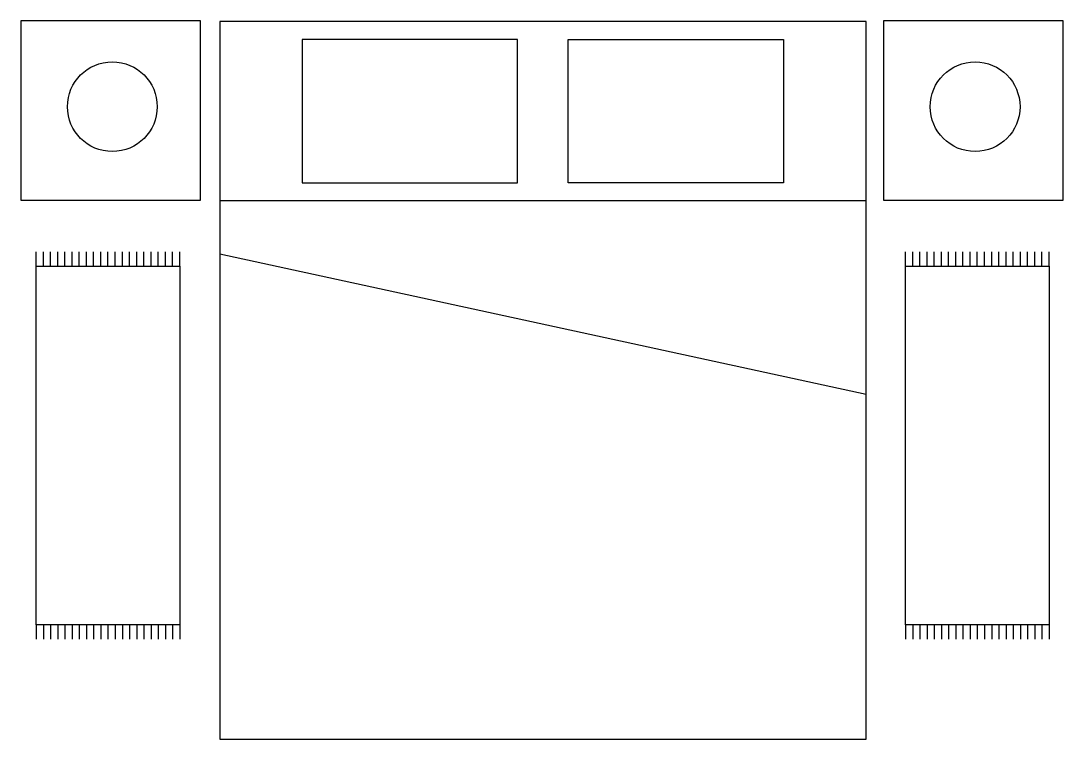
# Model space of a CAD drawing. Extents: x -1.45 to 1.45, y -2 to 0.
import ezdxf

# ---------------------------------------------------------------- set-up
doc = ezdxf.new("R2010")
doc.units = 0
doc.header["$LTSCALE"] = 0.5
doc.header["$MEASUREMENT"] = 0
doc.layers.add('A-MOBILIA', color=2, linetype='CONTINUOUS')

# ---------------------------------------------------------------- blocks, each defined once
blk = doc.blocks.new('TAPETE')
at = {"layer": 'A-MOBILIA'}
for p, q in [((0, 1), (-0.1, 1)), ((0, 0.95), (-0.1, 0.95)), ((2.5, 1), (2.6, 1)), ((2.5, 0.95), (2.6, 0.95)), ((0, 0.9), (-0.1, 0.9)), ((2.5, 0.9), (2.6, 0.9)), ((0, 0.85), (-0.1, 0.85)), ((0, 0.8), (-0.1, 0.8)), ((2.5, 0.85), (2.6, 0.85)), ((2.5, 0.8), (2.6, 0.8)), ((0, 0.75), (-0.1, 0.75)), ((2.5, 0.75), (2.6, 0.75)), ((0, 0.7), (-0.1, 0.7)), ((2.5, 0.7), (2.6, 0.7)), ((0, 0.65), (-0.1, 0.65)), ((0, 0.6), (-0.1, 0.6)), ((2.5, 0.65), (2.6, 0.65)), ((2.5, 0.6), (2.6, 0.6)), ((0, 0.55), (-0.1, 0.55)), ((2.5, 0.55), (2.6, 0.55)), ((0, 0.5), (-0.1, 0.5)), ((0, 0.45), (-0.1, 0.45)), ((2.5, 0.5), (2.6, 0.5)), ((2.5, 0.45), (2.6, 0.45)), ((0, 0.4), (-0.1, 0.4)), ((2.5, 0.4), (2.6, 0.4)), ((0, 0.35), (-0.1, 0.35)), ((0, 0.3), (-0.1, 0.3)), ((2.5, 0.35), (2.6, 0.35)), ((2.5, 0.3), (2.6, 0.3)), ((0, 0.25), (-0.1, 0.25)), ((2.5, 0.25), (2.6, 0.25)), ((0, 0.2), (-0.1, 0.2)), ((0, 0.15), (-0.1, 0.15)), ((2.5, 0.2), (2.6, 0.2)), ((2.5, 0.15), (2.6, 0.15)), ((0, 0.1), (-0.1, 0.1)), ((2.5, 0.1), (2.6, 0.1)), ((0, 0.05), (-0.1, 0.05)), ((0, 0), (-0.1, 0)), ((2.5, 0.05), (2.6, 0.05)), ((2.5, 0), (2.6, 0))]:
    blk.add_line(p, q, dxfattribs=at)
blk.add_lwpolyline([(0, 0), (0, 1), (2.5, 1), (2.5, 0)], close=True, dxfattribs=at)

msp = doc.modelspace()

# ---------------------------------------------------------------- linework, layer by layer
at = {"layer": 'A-MOBILIA'}
for p, q in [((0.9, -0.5), (-0.9, -0.5)), ((-0.9, -0.6476), (0.9, -1.0387))]:
    msp.add_line(p, q, dxfattribs=at)
for points in [[(-1.4538, -0.4984), (-0.9538, -0.4984), (-0.9538, 0.0016), (-1.4538, 0.0016)], [(-0.9, -0.5), (-0.9, -2), (0.9, -2), (0.9, -0.5), (0.9, 0), (-0.9, 0)], [(0.9489, -0.4984), (1.4489, -0.4984), (1.4489, 0.0016), (0.9489, 0.0016)], [(-0.6703, -0.45), (-0.0703, -0.45), (-0.0703, -0.05), (-0.6703, -0.05)], [(0.67, -0.45), (0.07, -0.45), (0.07, -0.05), (0.67, -0.05)]]:
    msp.add_lwpolyline(points, close=True, dxfattribs=at)
for centre in [(-1.199, -0.2376), (1.2037, -0.2376)]:
    msp.add_circle(centre, 0.125, dxfattribs=at)

# ---------------------------------------------------------------- block references
at = {"layer": 'A-MOBILIA', "xscale": 0.4, "yscale": 0.4, "zscale": 0.4, "rotation": 90}
for p in [(-1.0111, -1.6816), (1.4098, -1.6816)]:
    msp.add_blockref('TAPETE', p, dxfattribs=at)

doc.saveas('drawing.dxf')
